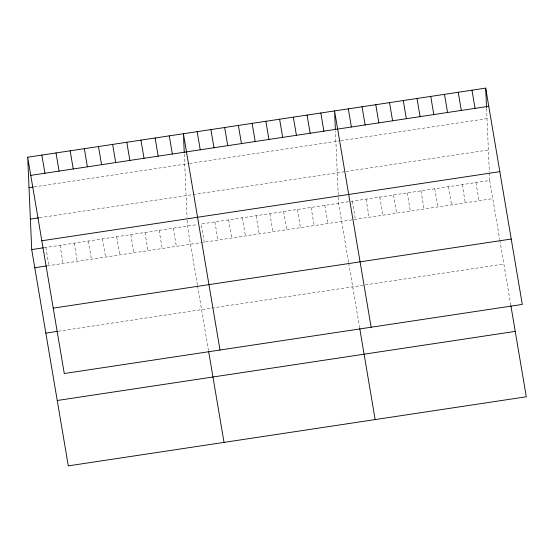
<?xml version="1.0" encoding="UTF-8"?>
<svg xmlns="http://www.w3.org/2000/svg" width="554" height="554" viewBox="0 0 554 554"><rect width="100%" height="100%" fill="white"/><g stroke="black" fill="none" stroke-linecap="round" stroke-linejoin="round"><path stroke-width="0.42" stroke-dasharray="2.77 2.08" d="M34.023 186.947L188.789 163.596M189.593 163.472L339.927 140.792M340.738 140.674L487.028 118.604M39.549 217.715L345.336 171.588M346.139 171.463L488.393 150.002M44.202 247.693L197.127 224.619M489.383 172.862L489.715 180.479L201.171 224.01L204.246 242.167M47.27 265.851L492.79 198.637M58.329 331.237L503.849 264.023M489.715 180.479L499.701 239.508M499.84 240.325L510.767 304.929M475.976 182.557L479.044 200.714M462.237 184.627L465.305 202.785M448.498 186.698L451.565 204.855M434.758 188.776L437.826 206.933M421.012 190.846L424.087 209.003M407.273 192.917L410.348 211.074M393.534 194.994L396.609 213.151M379.795 197.065L382.862 215.222M366.055 199.135L369.123 217.293M352.316 201.213L355.384 219.37M348.556 262.305L338.577 203.283L335.447 131.243M348.695 263.122L359.622 327.733M324.831 205.354L327.906 223.511M311.092 207.431L314.166 225.589M297.353 209.502L300.427 227.659M283.613 211.573L286.681 229.73M269.874 213.65L272.942 231.807M256.135 215.721L259.203 233.878M242.389 217.791L245.464 235.949M228.65 219.869L231.724 238.026M214.91 221.939L217.985 240.097M197.418 285.109L187.432 226.087L187.1 218.463M197.549 285.926L208.477 350.53M173.277 228.22L176.345 246.378M159.116 230.36L162.19 248.511M144.961 232.493L148.036 250.65M130.806 234.626L133.874 252.783M116.652 236.766L119.719 254.923M102.49 238.899L105.565 257.056M88.335 241.038L91.403 259.196M74.181 243.171L77.248 261.329M60.019 245.304L63.094 263.462M45.864 247.444L48.939 265.601M486.585 108.439L489.348 172.017M184.302 154.047L187.065 217.618"/><path stroke-width="0.83" d="M27.7 157.218L485.706 88.121L522.29 304.423L64.285 373.521L27.7 157.218L31.71 249.577L68.294 465.879L526.3 396.782L510.899 305.732M30.768 175.376L488.78 106.278M29.023 187.695L33.185 187.072M30.387 219.1L38.711 217.847M41.827 240.761L499.84 171.664M31.71 249.577L43.364 247.818M34.777 267.734L46.439 265.975M53.226 308.128L511.231 239.037M45.837 333.12L57.498 331.361M57.235 400.494L515.241 331.396M471.966 90.198L475.034 108.355M458.227 92.269L461.295 110.426M444.488 94.339L447.556 112.497M430.749 96.417L433.817 114.574M417.003 98.487L420.077 116.645M403.264 100.558L406.338 118.715M389.524 102.635L392.599 120.793M375.785 104.706L378.853 122.863M362.046 106.777L365.114 124.934M348.307 108.854L351.375 127.011M371.145 327.22L334.568 110.925L335.371 129.553M359.761 328.529L375.155 419.586M320.821 112.995L323.896 131.153M307.082 115.073L310.157 133.23M293.343 117.143L296.418 135.301M279.604 119.214L282.672 137.371M265.865 121.291L268.932 139.449M252.125 123.362L255.193 141.519M238.386 125.433L241.454 143.59M224.64 127.51L227.715 145.667M210.901 129.581L213.976 147.738M197.162 131.651L200.236 149.809M220.007 350.024L183.422 133.729L184.233 152.35M208.616 351.333L224.017 442.383M169.268 135.862L172.336 154.019M155.106 137.994L158.181 156.152M140.951 140.134L144.026 158.292M126.797 142.267L129.865 160.425M112.642 144.407L115.71 162.564M98.48 146.54L101.555 164.697M84.326 148.68L87.4 166.83M70.171 150.813L73.239 168.97M56.016 152.946L59.084 171.103M41.855 155.085L44.929 173.243M485.706 88.121L486.55 107.594"/></g></svg>
